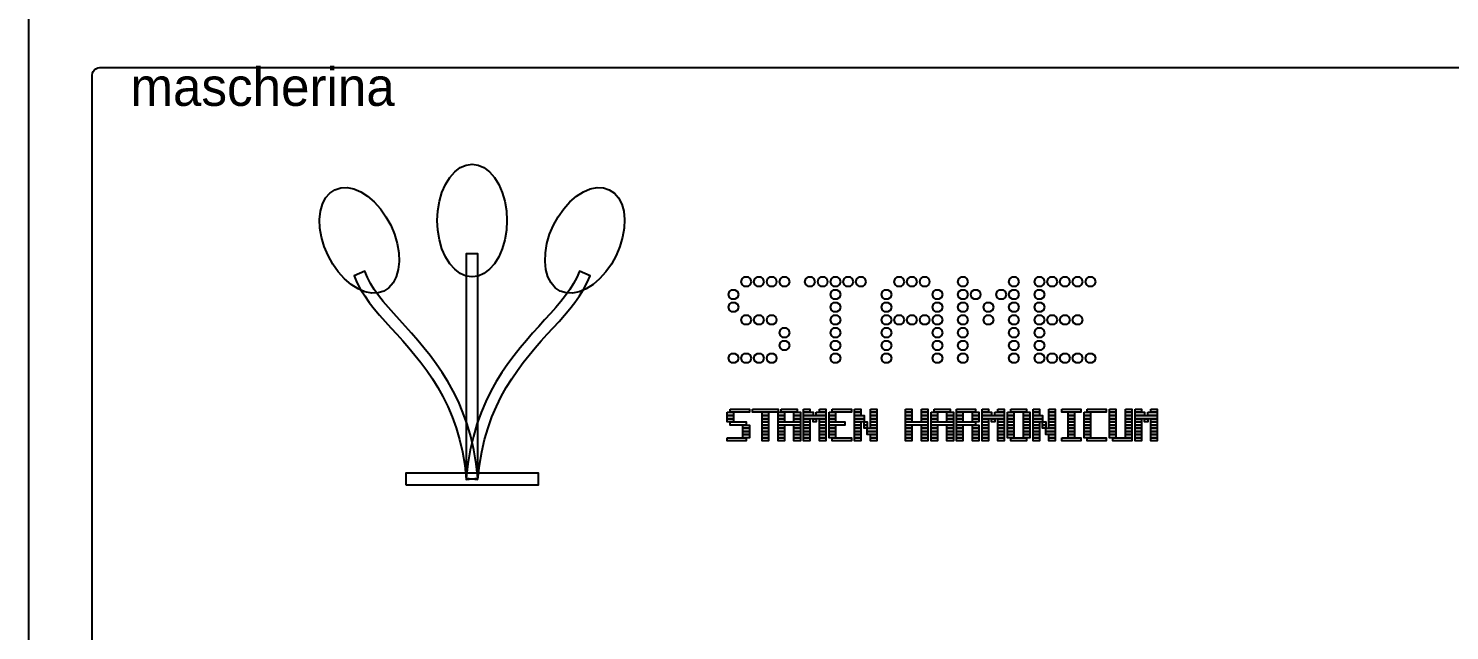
# Model space of a CAD drawing. Header units: millimetres. Extents: x 0 to 390, y 0 to 390.
# Drawn here: x 0 to 111.5, y 183 to 230.3 of the extents above; entities that cross this region are included whole.
import ezdxf

# ---------------------------------------------------------------- set-up
doc = ezdxf.new("R2010")
doc.units = ezdxf.units.MM
for name, color, linetype in [('INCISIONE', 7, 'CONTINUOUS'), ('SEGNO', 5, 'CONTINUOUS'), ('TAGLIO', 1, 'CONTINUOUS')]:
    doc.layers.add(name, color=color, linetype=linetype)

msp = doc.modelspace()

# ---------------------------------------------------------------- linework, layer by layer
at = {"layer": 'INCISIONE'}
for points in [[(37.53, 215.2), (37.489, 214.432), (37.365, 213.688), (37.164, 212.99), (36.891, 212.359), (36.555, 211.814), (36.165, 211.372), (35.734, 211.047), (35.274, 210.847), (34.8, 210.78), (34.326, 210.847), (33.866, 211.047), (33.435, 211.372), (33.045, 211.814), (32.709, 212.359), (32.436, 212.99), (32.235, 213.688), (32.111, 214.432), (32.07, 215.2), (32.111, 215.968), (32.235, 216.712), (32.436, 217.41), (32.709, 218.041), (33.045, 218.586), (33.435, 219.028), (33.866, 219.353), (34.326, 219.553), (34.8, 219.62), (35.274, 219.553), (35.734, 219.353), (36.165, 219.028), (36.555, 218.586), (36.891, 218.041), (37.164, 217.41), (37.365, 216.712), (37.489, 215.968)], [(28.418, 214.827), (28.715, 214.118), (28.928, 213.395), (29.05, 212.678), (29.079, 211.991), (29.013, 211.354), (28.854, 210.787), (28.607, 210.306), (28.28, 209.927), (27.883, 209.66), (27.426, 209.514), (26.926, 209.494), (26.396, 209.6), (25.853, 209.828), (25.313, 210.172), (24.792, 210.622), (24.308, 211.163), (23.873, 211.779), (23.502, 212.453), (23.205, 213.162), (22.992, 213.885), (22.87, 214.602), (22.841, 215.289), (22.907, 215.926), (23.066, 216.493), (23.313, 216.974), (23.64, 217.353), (24.037, 217.62), (24.494, 217.766), (24.994, 217.786), (25.524, 217.68), (26.067, 217.452), (26.607, 217.108), (27.128, 216.658), (27.612, 216.117), (28.047, 215.501)], [(46.098, 212.453), (45.727, 211.779), (45.292, 211.163), (44.808, 210.622), (44.287, 210.172), (43.747, 209.828), (43.204, 209.6), (42.674, 209.494), (42.174, 209.514), (41.717, 209.66), (41.32, 209.927), (40.993, 210.306), (40.746, 210.787), (40.587, 211.354), (40.521, 211.991), (40.55, 212.678), (40.672, 213.395), (40.885, 214.118), (41.182, 214.827), (41.553, 215.501), (41.988, 216.117), (42.472, 216.658), (42.993, 217.108), (43.533, 217.452), (44.076, 217.68), (44.606, 217.786), (45.106, 217.766), (45.563, 217.62), (45.96, 217.353), (46.287, 216.974), (46.534, 216.493), (46.693, 215.926), (46.759, 215.289), (46.73, 214.602), (46.608, 213.885), (46.395, 213.162)], [(35.255, 194.92), (35.255, 195.67), (35.255, 196.425), (35.255, 197.183), (35.255, 197.945), (35.255, 198.709), (35.255, 199.474), (35.255, 200.24), (35.255, 201.006), (35.255, 201.771), (35.255, 202.534), (35.255, 203.295), (35.255, 204.053), (35.255, 204.806), (35.255, 205.555), (35.255, 206.298), (35.255, 207.034), (35.255, 207.763), (35.255, 208.485), (35.255, 209.197), (35.255, 209.9), (35.255, 210.593), (35.255, 211.274), (35.255, 211.943), (35.255, 212.6), (34.345, 212.6), (34.345, 211.943), (34.345, 211.274), (34.345, 210.593), (34.345, 209.9), (34.345, 209.197), (34.345, 208.485), (34.345, 207.763), (34.345, 207.034), (34.345, 206.298), (34.345, 205.555), (34.345, 204.806), (34.345, 204.052), (34.345, 203.295), (34.345, 202.534), (34.345, 201.771), (34.345, 201.006), (34.345, 200.24), (34.345, 199.474), (34.345, 198.709), (34.345, 197.945), (34.345, 197.183), (34.345, 196.425), (34.345, 195.67), (34.345, 194.92)], [(35.252, 194.97), (35.124, 196.118), (34.938, 197.213), (34.7, 198.244), (34.415, 199.216), (34.088, 200.13), (33.723, 200.991), (33.325, 201.802), (32.9, 202.566), (32.453, 203.285), (31.987, 203.965), (31.51, 204.608), (31.025, 205.218), (30.537, 205.798), (30.052, 206.352), (29.575, 206.884), (29.109, 207.397), (28.661, 207.894), (28.235, 208.379), (27.835, 208.855), (27.466, 209.324), (27.133, 209.791), (26.84, 210.256), (26.59, 210.725), (26.378, 211.219), (25.542, 210.861), (25.77, 210.33), (26.053, 209.799), (26.378, 209.283), (26.738, 208.779), (27.129, 208.281), (27.545, 207.786), (27.981, 207.289), (28.434, 206.787), (28.899, 206.274), (29.371, 205.749), (29.846, 205.206), (30.32, 204.642), (30.788, 204.054), (31.246, 203.437), (31.69, 202.788), (32.116, 202.104), (32.519, 201.38), (32.895, 200.614), (33.24, 199.8), (33.55, 198.935), (33.82, 198.014), (34.046, 197.035), (34.223, 195.992), (34.348, 194.87)], [(35.252, 194.87), (35.377, 195.992), (35.554, 197.035), (35.78, 198.014), (36.05, 198.935), (36.36, 199.8), (36.705, 200.614), (37.081, 201.38), (37.484, 202.104), (37.91, 202.788), (38.354, 203.437), (38.812, 204.054), (39.28, 204.642), (39.754, 205.206), (40.229, 205.749), (40.701, 206.274), (41.166, 206.787), (41.619, 207.289), (42.055, 207.786), (42.471, 208.281), (42.862, 208.779), (43.222, 209.283), (43.547, 209.799), (43.83, 210.33), (44.058, 210.861), (43.222, 211.219), (43.01, 210.725), (42.76, 210.256), (42.467, 209.791), (42.134, 209.324), (41.765, 208.855), (41.365, 208.379), (40.939, 207.894), (40.491, 207.397), (40.025, 206.884), (39.548, 206.352), (39.063, 205.798), (38.575, 205.218), (38.09, 204.608), (37.613, 203.965), (37.147, 203.285), (36.7, 202.566), (36.275, 201.802), (35.877, 200.991), (35.512, 200.13), (35.185, 199.216), (34.9, 198.244), (34.662, 197.213), (34.476, 196.118), (34.348, 194.97)], [(56.69, 210.4), (56.616, 210.171), (56.421, 210.029), (56.179, 210.029), (55.984, 210.171), (55.91, 210.4), (55.984, 210.629), (56.179, 210.771), (56.421, 210.771), (56.616, 210.629)], [(57.69, 210.4), (57.616, 210.171), (57.421, 210.029), (57.179, 210.029), (56.984, 210.171), (56.91, 210.4), (56.984, 210.629), (57.179, 210.771), (57.421, 210.771), (57.616, 210.629)], [(58.69, 210.4), (58.616, 210.171), (58.421, 210.029), (58.179, 210.029), (57.984, 210.171), (57.91, 210.4), (57.984, 210.629), (58.179, 210.771), (58.421, 210.771), (58.616, 210.629)], [(59.69, 210.4), (59.616, 210.171), (59.421, 210.029), (59.179, 210.029), (58.984, 210.171), (58.91, 210.4), (58.984, 210.629), (59.179, 210.771), (59.421, 210.771), (59.616, 210.629)], [(61.69, 210.4), (61.616, 210.171), (61.421, 210.029), (61.179, 210.029), (60.984, 210.171), (60.91, 210.4), (60.984, 210.629), (61.179, 210.771), (61.421, 210.771), (61.616, 210.629)], [(62.69, 210.4), (62.616, 210.171), (62.421, 210.029), (62.179, 210.029), (61.984, 210.171), (61.91, 210.4), (61.984, 210.629), (62.179, 210.771), (62.421, 210.771), (62.616, 210.629)], [(63.69, 210.4), (63.616, 210.171), (63.421, 210.029), (63.179, 210.029), (62.984, 210.171), (62.91, 210.4), (62.984, 210.629), (63.179, 210.771), (63.421, 210.771), (63.616, 210.629)], [(64.69, 210.4), (64.616, 210.171), (64.421, 210.029), (64.179, 210.029), (63.984, 210.171), (63.91, 210.4), (63.984, 210.629), (64.179, 210.771), (64.421, 210.771), (64.616, 210.629)], [(65.69, 210.4), (65.616, 210.171), (65.421, 210.029), (65.179, 210.029), (64.984, 210.171), (64.91, 210.4), (64.984, 210.629), (65.179, 210.771), (65.421, 210.771), (65.616, 210.629)], [(68.69, 210.4), (68.616, 210.171), (68.421, 210.029), (68.179, 210.029), (67.984, 210.171), (67.91, 210.4), (67.984, 210.629), (68.179, 210.771), (68.421, 210.771), (68.616, 210.629)], [(69.69, 210.4), (69.616, 210.171), (69.421, 210.029), (69.179, 210.029), (68.984, 210.171), (68.91, 210.4), (68.984, 210.629), (69.179, 210.771), (69.421, 210.771), (69.616, 210.629)], [(70.69, 210.4), (70.616, 210.171), (70.421, 210.029), (70.179, 210.029), (69.984, 210.171), (69.91, 210.4), (69.984, 210.629), (70.179, 210.771), (70.421, 210.771), (70.616, 210.629)], [(73.69, 210.4), (73.616, 210.171), (73.421, 210.029), (73.179, 210.029), (72.984, 210.171), (72.91, 210.4), (72.984, 210.629), (73.179, 210.771), (73.421, 210.771), (73.616, 210.629)], [(77.69, 210.4), (77.616, 210.171), (77.421, 210.029), (77.179, 210.029), (76.984, 210.171), (76.91, 210.4), (76.984, 210.629), (77.179, 210.771), (77.421, 210.771), (77.616, 210.629)], [(79.69, 210.4), (79.616, 210.171), (79.421, 210.029), (79.179, 210.029), (78.984, 210.171), (78.91, 210.4), (78.984, 210.629), (79.179, 210.771), (79.421, 210.771), (79.616, 210.629)], [(80.69, 210.4), (80.616, 210.171), (80.421, 210.029), (80.179, 210.029), (79.984, 210.171), (79.91, 210.4), (79.984, 210.629), (80.179, 210.771), (80.421, 210.771), (80.616, 210.629)], [(81.69, 210.4), (81.616, 210.171), (81.421, 210.029), (81.179, 210.029), (80.984, 210.171), (80.91, 210.4), (80.984, 210.629), (81.179, 210.771), (81.421, 210.771), (81.616, 210.629)], [(82.69, 210.4), (82.616, 210.171), (82.421, 210.029), (82.179, 210.029), (81.984, 210.171), (81.91, 210.4), (81.984, 210.629), (82.179, 210.771), (82.421, 210.771), (82.616, 210.629)], [(83.69, 210.4), (83.616, 210.171), (83.421, 210.029), (83.179, 210.029), (82.984, 210.171), (82.91, 210.4), (82.984, 210.629), (83.179, 210.771), (83.421, 210.771), (83.616, 210.629)], [(55.69, 209.4), (55.616, 209.171), (55.421, 209.029), (55.179, 209.029), (54.984, 209.171), (54.91, 209.4), (54.984, 209.629), (55.179, 209.771), (55.421, 209.771), (55.616, 209.629)], [(63.69, 209.4), (63.616, 209.171), (63.421, 209.029), (63.179, 209.029), (62.984, 209.171), (62.91, 209.4), (62.984, 209.629), (63.179, 209.771), (63.421, 209.771), (63.616, 209.629)], [(67.69, 209.4), (67.616, 209.171), (67.421, 209.029), (67.179, 209.029), (66.984, 209.171), (66.91, 209.4), (66.984, 209.629), (67.179, 209.771), (67.421, 209.771), (67.616, 209.629)], [(71.69, 209.4), (71.616, 209.171), (71.421, 209.029), (71.179, 209.029), (70.984, 209.171), (70.91, 209.4), (70.984, 209.629), (71.179, 209.771), (71.421, 209.771), (71.616, 209.629)], [(73.69, 209.4), (73.616, 209.171), (73.421, 209.029), (73.179, 209.029), (72.984, 209.171), (72.91, 209.4), (72.984, 209.629), (73.179, 209.771), (73.421, 209.771), (73.616, 209.629)], [(74.69, 209.4), (74.616, 209.171), (74.421, 209.029), (74.179, 209.029), (73.984, 209.171), (73.91, 209.4), (73.984, 209.629), (74.179, 209.771), (74.421, 209.771), (74.616, 209.629)], [(76.69, 209.4), (76.616, 209.171), (76.421, 209.029), (76.179, 209.029), (75.984, 209.171), (75.91, 209.4), (75.984, 209.629), (76.179, 209.771), (76.421, 209.771), (76.616, 209.629)], [(77.69, 209.4), (77.616, 209.171), (77.421, 209.029), (77.179, 209.029), (76.984, 209.171), (76.91, 209.4), (76.984, 209.629), (77.179, 209.771), (77.421, 209.771), (77.616, 209.629)], [(79.69, 209.4), (79.616, 209.171), (79.421, 209.029), (79.179, 209.029), (78.984, 209.171), (78.91, 209.4), (78.984, 209.629), (79.179, 209.771), (79.421, 209.771), (79.616, 209.629)], [(55.69, 208.4), (55.616, 208.171), (55.421, 208.029), (55.179, 208.029), (54.984, 208.171), (54.91, 208.4), (54.984, 208.629), (55.179, 208.771), (55.421, 208.771), (55.616, 208.629)], [(63.69, 208.4), (63.616, 208.171), (63.421, 208.029), (63.179, 208.029), (62.984, 208.171), (62.91, 208.4), (62.984, 208.629), (63.179, 208.771), (63.421, 208.771), (63.616, 208.629)], [(67.69, 208.4), (67.616, 208.171), (67.421, 208.029), (67.179, 208.029), (66.984, 208.171), (66.91, 208.4), (66.984, 208.629), (67.179, 208.771), (67.421, 208.771), (67.616, 208.629)], [(71.69, 208.4), (71.616, 208.171), (71.421, 208.029), (71.179, 208.029), (70.984, 208.171), (70.91, 208.4), (70.984, 208.629), (71.179, 208.771), (71.421, 208.771), (71.616, 208.629)], [(73.69, 208.4), (73.616, 208.171), (73.421, 208.029), (73.179, 208.029), (72.984, 208.171), (72.91, 208.4), (72.984, 208.629), (73.179, 208.771), (73.421, 208.771), (73.616, 208.629)], [(75.69, 208.4), (75.616, 208.171), (75.421, 208.029), (75.179, 208.029), (74.984, 208.171), (74.91, 208.4), (74.984, 208.629), (75.179, 208.771), (75.421, 208.771), (75.616, 208.629)], [(77.69, 208.4), (77.616, 208.171), (77.421, 208.029), (77.179, 208.029), (76.984, 208.171), (76.91, 208.4), (76.984, 208.629), (77.179, 208.771), (77.421, 208.771), (77.616, 208.629)], [(79.69, 208.4), (79.616, 208.171), (79.421, 208.029), (79.179, 208.029), (78.984, 208.171), (78.91, 208.4), (78.984, 208.629), (79.179, 208.771), (79.421, 208.771), (79.616, 208.629)], [(56.69, 207.4), (56.616, 207.171), (56.421, 207.029), (56.179, 207.029), (55.984, 207.171), (55.91, 207.4), (55.984, 207.629), (56.179, 207.771), (56.421, 207.771), (56.616, 207.629)], [(57.69, 207.4), (57.616, 207.171), (57.421, 207.029), (57.179, 207.029), (56.984, 207.171), (56.91, 207.4), (56.984, 207.629), (57.179, 207.771), (57.421, 207.771), (57.616, 207.629)], [(58.69, 207.4), (58.616, 207.171), (58.421, 207.029), (58.179, 207.029), (57.984, 207.171), (57.91, 207.4), (57.984, 207.629), (58.179, 207.771), (58.421, 207.771), (58.616, 207.629)], [(63.69, 207.4), (63.616, 207.171), (63.421, 207.029), (63.179, 207.029), (62.984, 207.171), (62.91, 207.4), (62.984, 207.629), (63.179, 207.771), (63.421, 207.771), (63.616, 207.629)], [(67.69, 207.4), (67.616, 207.171), (67.421, 207.029), (67.179, 207.029), (66.984, 207.171), (66.91, 207.4), (66.984, 207.629), (67.179, 207.771), (67.421, 207.771), (67.616, 207.629)], [(68.69, 207.4), (68.616, 207.171), (68.421, 207.029), (68.179, 207.029), (67.984, 207.171), (67.91, 207.4), (67.984, 207.629), (68.179, 207.771), (68.421, 207.771), (68.616, 207.629)], [(69.69, 207.4), (69.616, 207.171), (69.421, 207.029), (69.179, 207.029), (68.984, 207.171), (68.91, 207.4), (68.984, 207.629), (69.179, 207.771), (69.421, 207.771), (69.616, 207.629)], [(70.69, 207.4), (70.616, 207.171), (70.421, 207.029), (70.179, 207.029), (69.984, 207.171), (69.91, 207.4), (69.984, 207.629), (70.179, 207.771), (70.421, 207.771), (70.616, 207.629)], [(71.69, 207.4), (71.616, 207.171), (71.421, 207.029), (71.179, 207.029), (70.984, 207.171), (70.91, 207.4), (70.984, 207.629), (71.179, 207.771), (71.421, 207.771), (71.616, 207.629)], [(73.69, 207.4), (73.616, 207.171), (73.421, 207.029), (73.179, 207.029), (72.984, 207.171), (72.91, 207.4), (72.984, 207.629), (73.179, 207.771), (73.421, 207.771), (73.616, 207.629)], [(75.69, 207.4), (75.616, 207.171), (75.421, 207.029), (75.179, 207.029), (74.984, 207.171), (74.91, 207.4), (74.984, 207.629), (75.179, 207.771), (75.421, 207.771), (75.616, 207.629)], [(77.69, 207.4), (77.616, 207.171), (77.421, 207.029), (77.179, 207.029), (76.984, 207.171), (76.91, 207.4), (76.984, 207.629), (77.179, 207.771), (77.421, 207.771), (77.616, 207.629)], [(79.69, 207.4), (79.616, 207.171), (79.421, 207.029), (79.179, 207.029), (78.984, 207.171), (78.91, 207.4), (78.984, 207.629), (79.179, 207.771), (79.421, 207.771), (79.616, 207.629)], [(80.69, 207.4), (80.616, 207.171), (80.421, 207.029), (80.179, 207.029), (79.984, 207.171), (79.91, 207.4), (79.984, 207.629), (80.179, 207.771), (80.421, 207.771), (80.616, 207.629)], [(81.69, 207.4), (81.616, 207.171), (81.421, 207.029), (81.179, 207.029), (80.984, 207.171), (80.91, 207.4), (80.984, 207.629), (81.179, 207.771), (81.421, 207.771), (81.616, 207.629)], [(82.69, 207.4), (82.616, 207.171), (82.421, 207.029), (82.179, 207.029), (81.984, 207.171), (81.91, 207.4), (81.984, 207.629), (82.179, 207.771), (82.421, 207.771), (82.616, 207.629)], [(59.69, 206.4), (59.616, 206.171), (59.421, 206.029), (59.179, 206.029), (58.984, 206.171), (58.91, 206.4), (58.984, 206.629), (59.179, 206.771), (59.421, 206.771), (59.616, 206.629)], [(63.69, 206.4), (63.616, 206.171), (63.421, 206.029), (63.179, 206.029), (62.984, 206.171), (62.91, 206.4), (62.984, 206.629), (63.179, 206.771), (63.421, 206.771), (63.616, 206.629)], [(67.69, 206.4), (67.616, 206.171), (67.421, 206.029), (67.179, 206.029), (66.984, 206.171), (66.91, 206.4), (66.984, 206.629), (67.179, 206.771), (67.421, 206.771), (67.616, 206.629)], [(71.69, 206.4), (71.616, 206.171), (71.421, 206.029), (71.179, 206.029), (70.984, 206.171), (70.91, 206.4), (70.984, 206.629), (71.179, 206.771), (71.421, 206.771), (71.616, 206.629)], [(73.69, 206.4), (73.616, 206.171), (73.421, 206.029), (73.179, 206.029), (72.984, 206.171), (72.91, 206.4), (72.984, 206.629), (73.179, 206.771), (73.421, 206.771), (73.616, 206.629)], [(77.69, 206.4), (77.616, 206.171), (77.421, 206.029), (77.179, 206.029), (76.984, 206.171), (76.91, 206.4), (76.984, 206.629), (77.179, 206.771), (77.421, 206.771), (77.616, 206.629)], [(79.69, 206.4), (79.616, 206.171), (79.421, 206.029), (79.179, 206.029), (78.984, 206.171), (78.91, 206.4), (78.984, 206.629), (79.179, 206.771), (79.421, 206.771), (79.616, 206.629)], [(59.69, 205.4), (59.616, 205.171), (59.421, 205.029), (59.179, 205.029), (58.984, 205.171), (58.91, 205.4), (58.984, 205.629), (59.179, 205.771), (59.421, 205.771), (59.616, 205.629)], [(63.69, 205.4), (63.616, 205.171), (63.421, 205.029), (63.179, 205.029), (62.984, 205.171), (62.91, 205.4), (62.984, 205.629), (63.179, 205.771), (63.421, 205.771), (63.616, 205.629)], [(67.69, 205.4), (67.616, 205.171), (67.421, 205.029), (67.179, 205.029), (66.984, 205.171), (66.91, 205.4), (66.984, 205.629), (67.179, 205.771), (67.421, 205.771), (67.616, 205.629)], [(71.69, 205.4), (71.616, 205.171), (71.421, 205.029), (71.179, 205.029), (70.984, 205.171), (70.91, 205.4), (70.984, 205.629), (71.179, 205.771), (71.421, 205.771), (71.616, 205.629)], [(73.69, 205.4), (73.616, 205.171), (73.421, 205.029), (73.179, 205.029), (72.984, 205.171), (72.91, 205.4), (72.984, 205.629), (73.179, 205.771), (73.421, 205.771), (73.616, 205.629)], [(77.69, 205.4), (77.616, 205.171), (77.421, 205.029), (77.179, 205.029), (76.984, 205.171), (76.91, 205.4), (76.984, 205.629), (77.179, 205.771), (77.421, 205.771), (77.616, 205.629)], [(79.69, 205.4), (79.616, 205.171), (79.421, 205.029), (79.179, 205.029), (78.984, 205.171), (78.91, 205.4), (78.984, 205.629), (79.179, 205.771), (79.421, 205.771), (79.616, 205.629)], [(55.69, 204.4), (55.616, 204.171), (55.421, 204.029), (55.179, 204.029), (54.984, 204.171), (54.91, 204.4), (54.984, 204.629), (55.179, 204.771), (55.421, 204.771), (55.616, 204.629)], [(56.69, 204.4), (56.616, 204.171), (56.421, 204.029), (56.179, 204.029), (55.984, 204.171), (55.91, 204.4), (55.984, 204.629), (56.179, 204.771), (56.421, 204.771), (56.616, 204.629)], [(57.69, 204.4), (57.616, 204.171), (57.421, 204.029), (57.179, 204.029), (56.984, 204.171), (56.91, 204.4), (56.984, 204.629), (57.179, 204.771), (57.421, 204.771), (57.616, 204.629)], [(58.69, 204.4), (58.616, 204.171), (58.421, 204.029), (58.179, 204.029), (57.984, 204.171), (57.91, 204.4), (57.984, 204.629), (58.179, 204.771), (58.421, 204.771), (58.616, 204.629)], [(63.69, 204.4), (63.616, 204.171), (63.421, 204.029), (63.179, 204.029), (62.984, 204.171), (62.91, 204.4), (62.984, 204.629), (63.179, 204.771), (63.421, 204.771), (63.616, 204.629)], [(67.69, 204.4), (67.616, 204.171), (67.421, 204.029), (67.179, 204.029), (66.984, 204.171), (66.91, 204.4), (66.984, 204.629), (67.179, 204.771), (67.421, 204.771), (67.616, 204.629)], [(71.69, 204.4), (71.616, 204.171), (71.421, 204.029), (71.179, 204.029), (70.984, 204.171), (70.91, 204.4), (70.984, 204.629), (71.179, 204.771), (71.421, 204.771), (71.616, 204.629)], [(73.69, 204.4), (73.616, 204.171), (73.421, 204.029), (73.179, 204.029), (72.984, 204.171), (72.91, 204.4), (72.984, 204.629), (73.179, 204.771), (73.421, 204.771), (73.616, 204.629)], [(77.69, 204.4), (77.616, 204.171), (77.421, 204.029), (77.179, 204.029), (76.984, 204.171), (76.91, 204.4), (76.984, 204.629), (77.179, 204.771), (77.421, 204.771), (77.616, 204.629)], [(79.69, 204.4), (79.616, 204.171), (79.421, 204.029), (79.179, 204.029), (78.984, 204.171), (78.91, 204.4), (78.984, 204.629), (79.179, 204.771), (79.421, 204.771), (79.616, 204.629)], [(80.69, 204.4), (80.616, 204.171), (80.421, 204.029), (80.179, 204.029), (79.984, 204.171), (79.91, 204.4), (79.984, 204.629), (80.179, 204.771), (80.421, 204.771), (80.616, 204.629)], [(81.69, 204.4), (81.616, 204.171), (81.421, 204.029), (81.179, 204.029), (80.984, 204.171), (80.91, 204.4), (80.984, 204.629), (81.179, 204.771), (81.421, 204.771), (81.616, 204.629)], [(82.69, 204.4), (82.616, 204.171), (82.421, 204.029), (82.179, 204.029), (81.984, 204.171), (81.91, 204.4), (81.984, 204.629), (82.179, 204.771), (82.421, 204.771), (82.616, 204.629)], [(83.69, 204.4), (83.616, 204.171), (83.421, 204.029), (83.179, 204.029), (82.984, 204.171), (82.91, 204.4), (82.984, 204.629), (83.179, 204.771), (83.421, 204.771), (83.616, 204.629)], [(54.8, 200.15), (55.3, 200.15), (55.3, 199.9), (54.8, 199.9)], [(54.8, 199.9), (55.3, 199.9), (55.3, 199.65), (54.8, 199.65)], [(54.8, 199.65), (55.3, 199.65), (55.3, 199.4), (54.8, 199.4)], [(55.05, 200.4), (56.55, 200.4), (56.55, 200.15), (55.05, 200.15)], [(56.8, 200.4), (58.8, 200.4), (58.8, 200.15), (56.8, 200.15)], [(57.55, 200.15), (58.05, 200.15), (58.05, 199.9), (57.55, 199.9)], [(57.55, 199.9), (58.05, 199.9), (58.05, 199.65), (57.55, 199.65)], [(57.55, 199.65), (58.05, 199.65), (58.05, 199.4), (57.55, 199.4)], [(58.8, 200.15), (59.3, 200.15), (59.3, 199.9), (58.8, 199.9)], [(58.8, 199.9), (59.3, 199.9), (59.3, 199.65), (58.8, 199.65)], [(58.8, 199.65), (59.3, 199.65), (59.3, 199.4), (58.8, 199.4)], [(59.05, 200.4), (60.3, 200.4), (60.3, 200.15), (59.05, 200.15)], [(60.05, 200.15), (60.55, 200.15), (60.55, 199.9), (60.05, 199.9)], [(60.05, 199.9), (60.55, 199.9), (60.55, 199.65), (60.05, 199.65)], [(60.05, 199.65), (60.55, 199.65), (60.55, 199.4), (60.05, 199.4)], [(60.8, 200.4), (61.3, 200.4), (61.3, 200.15), (60.8, 200.15)], [(60.8, 200.15), (61.55, 200.15), (61.55, 199.9), (60.8, 199.9)], [(60.8, 199.9), (62.55, 199.9), (62.55, 199.65), (60.8, 199.65)], [(60.8, 199.65), (61.3, 199.65), (61.3, 199.4), (60.8, 199.4)], [(61.55, 199.65), (61.8, 199.65), (61.8, 199.4), (61.55, 199.4)], [(61.8, 200.15), (62.55, 200.15), (62.55, 199.9), (61.8, 199.9)], [(62.05, 200.4), (62.55, 200.4), (62.55, 200.15), (62.05, 200.15)], [(62.05, 199.65), (62.55, 199.65), (62.55, 199.4), (62.05, 199.4)], [(62.8, 200.15), (63.3, 200.15), (63.3, 199.9), (62.8, 199.9)], [(62.8, 199.9), (63.3, 199.9), (63.3, 199.65), (62.8, 199.65)], [(62.8, 199.65), (63.3, 199.65), (63.3, 199.4), (62.8, 199.4)], [(63.05, 200.4), (64.55, 200.4), (64.55, 200.15), (63.05, 200.15)], [(64.8, 200.4), (65.3, 200.4), (65.3, 200.15), (64.8, 200.15)], [(64.8, 200.15), (65.3, 200.15), (65.3, 199.9), (64.8, 199.9)], [(64.8, 199.9), (65.55, 199.9), (65.55, 199.65), (64.8, 199.65)], [(64.8, 199.65), (65.55, 199.65), (65.55, 199.4), (64.8, 199.4)], [(66.05, 200.4), (66.55, 200.4), (66.55, 200.15), (66.05, 200.15)], [(66.05, 200.15), (66.55, 200.15), (66.55, 199.9), (66.05, 199.9)], [(66.05, 199.9), (66.55, 199.9), (66.55, 199.65), (66.05, 199.65)], [(66.05, 199.65), (66.55, 199.65), (66.55, 199.4), (66.05, 199.4)], [(68.8, 200.4), (69.3, 200.4), (69.3, 200.15), (68.8, 200.15)], [(68.8, 200.15), (69.3, 200.15), (69.3, 199.9), (68.8, 199.9)], [(68.8, 199.9), (69.3, 199.9), (69.3, 199.65), (68.8, 199.65)], [(68.8, 199.65), (69.3, 199.65), (69.3, 199.4), (68.8, 199.4)], [(70.05, 200.4), (70.55, 200.4), (70.55, 200.15), (70.05, 200.15)], [(70.05, 200.15), (70.55, 200.15), (70.55, 199.9), (70.05, 199.9)], [(70.05, 199.9), (70.55, 199.9), (70.55, 199.65), (70.05, 199.65)], [(70.05, 199.65), (70.55, 199.65), (70.55, 199.4), (70.05, 199.4)], [(70.8, 200.15), (71.3, 200.15), (71.3, 199.9), (70.8, 199.9)], [(70.8, 199.9), (71.3, 199.9), (71.3, 199.65), (70.8, 199.65)], [(70.8, 199.65), (71.3, 199.65), (71.3, 199.4), (70.8, 199.4)], [(71.05, 200.4), (72.3, 200.4), (72.3, 200.15), (71.05, 200.15)], [(72.05, 200.15), (72.55, 200.15), (72.55, 199.9), (72.05, 199.9)], [(72.05, 199.9), (72.55, 199.9), (72.55, 199.65), (72.05, 199.65)], [(72.05, 199.65), (72.55, 199.65), (72.55, 199.4), (72.05, 199.4)], [(72.8, 200.4), (74.3, 200.4), (74.3, 200.15), (72.8, 200.15)], [(72.8, 200.15), (73.3, 200.15), (73.3, 199.9), (72.8, 199.9)], [(72.8, 199.9), (73.3, 199.9), (73.3, 199.65), (72.8, 199.65)], [(72.8, 199.65), (73.3, 199.65), (73.3, 199.4), (72.8, 199.4)], [(74.05, 200.15), (74.55, 200.15), (74.55, 199.9), (74.05, 199.9)], [(74.05, 199.9), (74.55, 199.9), (74.55, 199.65), (74.05, 199.65)], [(74.05, 199.65), (74.55, 199.65), (74.55, 199.4), (74.05, 199.4)], [(74.8, 200.4), (75.3, 200.4), (75.3, 200.15), (74.8, 200.15)], [(74.8, 200.15), (75.55, 200.15), (75.55, 199.9), (74.8, 199.9)], [(74.8, 199.9), (76.55, 199.9), (76.55, 199.65), (74.8, 199.65)], [(74.8, 199.65), (75.3, 199.65), (75.3, 199.4), (74.8, 199.4)], [(75.55, 199.65), (75.8, 199.65), (75.8, 199.4), (75.55, 199.4)], [(75.8, 200.15), (76.55, 200.15), (76.55, 199.9), (75.8, 199.9)], [(76.05, 200.4), (76.55, 200.4), (76.55, 200.15), (76.05, 200.15)], [(76.05, 199.65), (76.55, 199.65), (76.55, 199.4), (76.05, 199.4)], [(76.8, 200.15), (77.3, 200.15), (77.3, 199.9), (76.8, 199.9)], [(76.8, 199.9), (77.3, 199.9), (77.3, 199.65), (76.8, 199.65)], [(76.8, 199.65), (77.3, 199.65), (77.3, 199.4), (76.8, 199.4)], [(77.05, 200.4), (78.3, 200.4), (78.3, 200.15), (77.05, 200.15)], [(78.05, 200.15), (78.55, 200.15), (78.55, 199.9), (78.05, 199.9)], [(78.05, 199.9), (78.55, 199.9), (78.55, 199.65), (78.05, 199.65)], [(78.05, 199.65), (78.55, 199.65), (78.55, 199.4), (78.05, 199.4)], [(78.8, 200.4), (79.3, 200.4), (79.3, 200.15), (78.8, 200.15)], [(78.8, 200.15), (79.3, 200.15), (79.3, 199.9), (78.8, 199.9)], [(78.8, 199.9), (79.55, 199.9), (79.55, 199.65), (78.8, 199.65)], [(78.8, 199.65), (79.55, 199.65), (79.55, 199.4), (78.8, 199.4)], [(80.05, 200.4), (80.55, 200.4), (80.55, 200.15), (80.05, 200.15)], [(80.05, 200.15), (80.55, 200.15), (80.55, 199.9), (80.05, 199.9)], [(80.05, 199.9), (80.55, 199.9), (80.55, 199.65), (80.05, 199.65)], [(80.05, 199.65), (80.55, 199.65), (80.55, 199.4), (80.05, 199.4)], [(81.05, 200.4), (82.55, 200.4), (82.55, 200.15), (81.05, 200.15)], [(81.55, 200.15), (82.05, 200.15), (82.05, 199.9), (81.55, 199.9)], [(81.55, 199.9), (82.05, 199.9), (82.05, 199.65), (81.55, 199.65)], [(81.55, 199.65), (82.05, 199.65), (82.05, 199.4), (81.55, 199.4)], [(82.8, 200.15), (83.3, 200.15), (83.3, 199.9), (82.8, 199.9)], [(82.8, 199.9), (83.3, 199.9), (83.3, 199.65), (82.8, 199.65)], [(82.8, 199.65), (83.3, 199.65), (83.3, 199.4), (82.8, 199.4)], [(83.05, 200.4), (84.55, 200.4), (84.55, 200.15), (83.05, 200.15)], [(84.8, 200.4), (85.3, 200.4), (85.3, 200.15), (84.8, 200.15)], [(84.8, 200.15), (85.3, 200.15), (85.3, 199.9), (84.8, 199.9)], [(84.8, 199.9), (85.3, 199.9), (85.3, 199.65), (84.8, 199.65)], [(84.8, 199.65), (85.3, 199.65), (85.3, 199.4), (84.8, 199.4)], [(86.05, 200.4), (86.55, 200.4), (86.55, 200.15), (86.05, 200.15)], [(86.05, 200.15), (86.55, 200.15), (86.55, 199.9), (86.05, 199.9)], [(86.05, 199.9), (86.55, 199.9), (86.55, 199.65), (86.05, 199.65)], [(86.05, 199.65), (86.55, 199.65), (86.55, 199.4), (86.05, 199.4)], [(86.8, 200.4), (87.3, 200.4), (87.3, 200.15), (86.8, 200.15)], [(86.8, 200.15), (87.55, 200.15), (87.55, 199.9), (86.8, 199.9)], [(86.8, 199.9), (88.55, 199.9), (88.55, 199.65), (86.8, 199.65)], [(86.8, 199.65), (87.3, 199.65), (87.3, 199.4), (86.8, 199.4)], [(87.55, 199.65), (87.8, 199.65), (87.8, 199.4), (87.55, 199.4)], [(87.8, 200.15), (88.55, 200.15), (88.55, 199.9), (87.8, 199.9)], [(88.05, 200.4), (88.55, 200.4), (88.55, 200.15), (88.05, 200.15)], [(88.05, 199.65), (88.55, 199.65), (88.55, 199.4), (88.05, 199.4)], [(55.05, 199.4), (56.3, 199.4), (56.3, 199.15), (55.05, 199.15)], [(56.05, 199.15), (56.55, 199.15), (56.55, 198.9), (56.05, 198.9)], [(56.05, 198.9), (56.55, 198.9), (56.55, 198.65), (56.05, 198.65)], [(56.05, 198.65), (56.55, 198.65), (56.55, 198.4), (56.05, 198.4)], [(57.55, 199.4), (58.05, 199.4), (58.05, 199.15), (57.55, 199.15)], [(57.55, 199.15), (58.05, 199.15), (58.05, 198.9), (57.55, 198.9)], [(57.55, 198.9), (58.05, 198.9), (58.05, 198.65), (57.55, 198.65)], [(57.55, 198.65), (58.05, 198.65), (58.05, 198.4), (57.55, 198.4)], [(58.8, 199.4), (60.55, 199.4), (60.55, 199.15), (58.8, 199.15)], [(58.8, 199.15), (59.3, 199.15), (59.3, 198.9), (58.8, 198.9)], [(58.8, 198.9), (59.3, 198.9), (59.3, 198.65), (58.8, 198.65)], [(58.8, 198.65), (59.3, 198.65), (59.3, 198.4), (58.8, 198.4)], [(60.05, 199.15), (60.55, 199.15), (60.55, 198.9), (60.05, 198.9)], [(60.05, 198.9), (60.55, 198.9), (60.55, 198.65), (60.05, 198.65)], [(60.05, 198.65), (60.55, 198.65), (60.55, 198.4), (60.05, 198.4)], [(60.8, 199.4), (61.3, 199.4), (61.3, 199.15), (60.8, 199.15)], [(60.8, 199.15), (61.3, 199.15), (61.3, 198.9), (60.8, 198.9)], [(60.8, 198.9), (61.3, 198.9), (61.3, 198.65), (60.8, 198.65)], [(60.8, 198.65), (61.3, 198.65), (61.3, 198.4), (60.8, 198.4)], [(62.05, 199.4), (62.55, 199.4), (62.55, 199.15), (62.05, 199.15)], [(62.05, 199.15), (62.55, 199.15), (62.55, 198.9), (62.05, 198.9)], [(62.05, 198.9), (62.55, 198.9), (62.55, 198.65), (62.05, 198.65)], [(62.05, 198.65), (62.55, 198.65), (62.55, 198.4), (62.05, 198.4)], [(62.8, 199.4), (64.05, 199.4), (64.05, 199.15), (62.8, 199.15)], [(62.8, 199.15), (63.3, 199.15), (63.3, 198.9), (62.8, 198.9)], [(62.8, 198.9), (63.3, 198.9), (63.3, 198.65), (62.8, 198.65)], [(62.8, 198.65), (63.3, 198.65), (63.3, 198.4), (62.8, 198.4)], [(64.8, 199.4), (65.3, 199.4), (65.3, 199.15), (64.8, 199.15)], [(64.8, 199.15), (65.3, 199.15), (65.3, 198.9), (64.8, 198.9)], [(64.8, 198.9), (65.3, 198.9), (65.3, 198.65), (64.8, 198.65)], [(64.8, 198.65), (65.3, 198.65), (65.3, 198.4), (64.8, 198.4)], [(65.55, 199.4), (65.8, 199.4), (65.8, 199.15), (65.55, 199.15)], [(65.55, 199.15), (65.8, 199.15), (65.8, 198.9), (65.55, 198.9)], [(65.8, 198.9), (66.55, 198.9), (66.55, 198.65), (65.8, 198.65)], [(65.8, 198.65), (66.55, 198.65), (66.55, 198.4), (65.8, 198.4)], [(66.05, 199.4), (66.55, 199.4), (66.55, 199.15), (66.05, 199.15)], [(66.05, 199.15), (66.55, 199.15), (66.55, 198.9), (66.05, 198.9)], [(68.8, 199.4), (70.55, 199.4), (70.55, 199.15), (68.8, 199.15)], [(68.8, 199.15), (69.3, 199.15), (69.3, 198.9), (68.8, 198.9)], [(68.8, 198.9), (69.3, 198.9), (69.3, 198.65), (68.8, 198.65)], [(68.8, 198.65), (69.3, 198.65), (69.3, 198.4), (68.8, 198.4)], [(70.05, 199.15), (70.55, 199.15), (70.55, 198.9), (70.05, 198.9)], [(70.05, 198.9), (70.55, 198.9), (70.55, 198.65), (70.05, 198.65)], [(70.05, 198.65), (70.55, 198.65), (70.55, 198.4), (70.05, 198.4)], [(70.8, 199.4), (72.55, 199.4), (72.55, 199.15), (70.8, 199.15)], [(70.8, 199.15), (71.3, 199.15), (71.3, 198.9), (70.8, 198.9)], [(70.8, 198.9), (71.3, 198.9), (71.3, 198.65), (70.8, 198.65)], [(70.8, 198.65), (71.3, 198.65), (71.3, 198.4), (70.8, 198.4)], [(72.05, 199.15), (72.55, 199.15), (72.55, 198.9), (72.05, 198.9)], [(72.05, 198.9), (72.55, 198.9), (72.55, 198.65), (72.05, 198.65)], [(72.05, 198.65), (72.55, 198.65), (72.55, 198.4), (72.05, 198.4)], [(72.8, 199.4), (74.3, 199.4), (74.3, 199.15), (72.8, 199.15)], [(72.8, 199.15), (73.3, 199.15), (73.3, 198.9), (72.8, 198.9)], [(72.8, 198.9), (73.3, 198.9), (73.3, 198.65), (72.8, 198.65)], [(72.8, 198.65), (73.3, 198.65), (73.3, 198.4), (72.8, 198.4)], [(74.05, 199.15), (74.55, 199.15), (74.55, 198.9), (74.05, 198.9)], [(74.05, 198.9), (74.55, 198.9), (74.55, 198.65), (74.05, 198.65)], [(74.05, 198.65), (74.55, 198.65), (74.55, 198.4), (74.05, 198.4)], [(74.8, 199.4), (75.3, 199.4), (75.3, 199.15), (74.8, 199.15)], [(74.8, 199.15), (75.3, 199.15), (75.3, 198.9), (74.8, 198.9)], [(74.8, 198.9), (75.3, 198.9), (75.3, 198.65), (74.8, 198.65)], [(74.8, 198.65), (75.3, 198.65), (75.3, 198.4), (74.8, 198.4)], [(76.05, 199.4), (76.55, 199.4), (76.55, 199.15), (76.05, 199.15)], [(76.05, 199.15), (76.55, 199.15), (76.55, 198.9), (76.05, 198.9)], [(76.05, 198.9), (76.55, 198.9), (76.55, 198.65), (76.05, 198.65)], [(76.05, 198.65), (76.55, 198.65), (76.55, 198.4), (76.05, 198.4)], [(76.8, 199.4), (77.3, 199.4), (77.3, 199.15), (76.8, 199.15)], [(76.8, 199.15), (77.3, 199.15), (77.3, 198.9), (76.8, 198.9)], [(76.8, 198.9), (77.3, 198.9), (77.3, 198.65), (76.8, 198.65)], [(76.8, 198.65), (77.3, 198.65), (77.3, 198.4), (76.8, 198.4)], [(78.05, 199.4), (78.55, 199.4), (78.55, 199.15), (78.05, 199.15)], [(78.05, 199.15), (78.55, 199.15), (78.55, 198.9), (78.05, 198.9)], [(78.05, 198.9), (78.55, 198.9), (78.55, 198.65), (78.05, 198.65)], [(78.05, 198.65), (78.55, 198.65), (78.55, 198.4), (78.05, 198.4)], [(78.8, 199.4), (79.3, 199.4), (79.3, 199.15), (78.8, 199.15)], [(78.8, 199.15), (79.3, 199.15), (79.3, 198.9), (78.8, 198.9)], [(78.8, 198.9), (79.3, 198.9), (79.3, 198.65), (78.8, 198.65)], [(78.8, 198.65), (79.3, 198.65), (79.3, 198.4), (78.8, 198.4)], [(79.55, 199.4), (79.8, 199.4), (79.8, 199.15), (79.55, 199.15)], [(79.55, 199.15), (79.8, 199.15), (79.8, 198.9), (79.55, 198.9)], [(79.8, 198.9), (80.55, 198.9), (80.55, 198.65), (79.8, 198.65)], [(79.8, 198.65), (80.55, 198.65), (80.55, 198.4), (79.8, 198.4)], [(80.05, 199.4), (80.55, 199.4), (80.55, 199.15), (80.05, 199.15)], [(80.05, 199.15), (80.55, 199.15), (80.55, 198.9), (80.05, 198.9)], [(81.55, 199.4), (82.05, 199.4), (82.05, 199.15), (81.55, 199.15)], [(81.55, 199.15), (82.05, 199.15), (82.05, 198.9), (81.55, 198.9)], [(81.55, 198.9), (82.05, 198.9), (82.05, 198.65), (81.55, 198.65)], [(81.55, 198.65), (82.05, 198.65), (82.05, 198.4), (81.55, 198.4)], [(82.8, 199.4), (83.3, 199.4), (83.3, 199.15), (82.8, 199.15)], [(82.8, 199.15), (83.3, 199.15), (83.3, 198.9), (82.8, 198.9)], [(82.8, 198.9), (83.3, 198.9), (83.3, 198.65), (82.8, 198.65)], [(82.8, 198.65), (83.3, 198.65), (83.3, 198.4), (82.8, 198.4)], [(84.8, 199.4), (85.3, 199.4), (85.3, 199.15), (84.8, 199.15)], [(84.8, 199.15), (85.3, 199.15), (85.3, 198.9), (84.8, 198.9)], [(84.8, 198.9), (85.3, 198.9), (85.3, 198.65), (84.8, 198.65)], [(84.8, 198.65), (85.3, 198.65), (85.3, 198.4), (84.8, 198.4)], [(86.05, 199.4), (86.55, 199.4), (86.55, 199.15), (86.05, 199.15)], [(86.05, 199.15), (86.55, 199.15), (86.55, 198.9), (86.05, 198.9)], [(86.05, 198.9), (86.55, 198.9), (86.55, 198.65), (86.05, 198.65)], [(86.05, 198.65), (86.55, 198.65), (86.55, 198.4), (86.05, 198.4)], [(86.8, 199.4), (87.3, 199.4), (87.3, 199.15), (86.8, 199.15)], [(86.8, 199.15), (87.3, 199.15), (87.3, 198.9), (86.8, 198.9)], [(86.8, 198.9), (87.3, 198.9), (87.3, 198.65), (86.8, 198.65)], [(86.8, 198.65), (87.3, 198.65), (87.3, 198.4), (86.8, 198.4)], [(88.05, 199.4), (88.55, 199.4), (88.55, 199.15), (88.05, 199.15)], [(88.05, 199.15), (88.55, 199.15), (88.55, 198.9), (88.05, 198.9)], [(88.05, 198.9), (88.55, 198.9), (88.55, 198.65), (88.05, 198.65)], [(88.05, 198.65), (88.55, 198.65), (88.55, 198.4), (88.05, 198.4)], [(54.8, 198.15), (56.3, 198.15), (56.3, 197.9), (54.8, 197.9)], [(56.05, 198.4), (56.55, 198.4), (56.55, 198.15), (56.05, 198.15)], [(57.55, 198.4), (58.05, 198.4), (58.05, 198.15), (57.55, 198.15)], [(57.55, 198.15), (58.05, 198.15), (58.05, 197.9), (57.55, 197.9)], [(58.8, 198.4), (59.3, 198.4), (59.3, 198.15), (58.8, 198.15)], [(58.8, 198.15), (59.3, 198.15), (59.3, 197.9), (58.8, 197.9)], [(60.05, 198.4), (60.55, 198.4), (60.55, 198.15), (60.05, 198.15)], [(60.05, 198.15), (60.55, 198.15), (60.55, 197.9), (60.05, 197.9)], [(60.8, 198.4), (61.3, 198.4), (61.3, 198.15), (60.8, 198.15)], [(60.8, 198.15), (61.3, 198.15), (61.3, 197.9), (60.8, 197.9)], [(62.05, 198.4), (62.55, 198.4), (62.55, 198.15), (62.05, 198.15)], [(62.05, 198.15), (62.55, 198.15), (62.55, 197.9), (62.05, 197.9)], [(62.8, 198.4), (63.3, 198.4), (63.3, 198.15), (62.8, 198.15)], [(63.05, 198.15), (64.55, 198.15), (64.55, 197.9), (63.05, 197.9)], [(64.8, 198.4), (65.3, 198.4), (65.3, 198.15), (64.8, 198.15)], [(64.8, 198.15), (65.3, 198.15), (65.3, 197.9), (64.8, 197.9)], [(66.05, 198.4), (66.55, 198.4), (66.55, 198.15), (66.05, 198.15)], [(66.05, 198.15), (66.55, 198.15), (66.55, 197.9), (66.05, 197.9)], [(68.8, 198.4), (69.3, 198.4), (69.3, 198.15), (68.8, 198.15)], [(68.8, 198.15), (69.3, 198.15), (69.3, 197.9), (68.8, 197.9)], [(70.05, 198.4), (70.55, 198.4), (70.55, 198.15), (70.05, 198.15)], [(70.05, 198.15), (70.55, 198.15), (70.55, 197.9), (70.05, 197.9)], [(70.8, 198.4), (71.3, 198.4), (71.3, 198.15), (70.8, 198.15)], [(70.8, 198.15), (71.3, 198.15), (71.3, 197.9), (70.8, 197.9)], [(72.05, 198.4), (72.55, 198.4), (72.55, 198.15), (72.05, 198.15)], [(72.05, 198.15), (72.55, 198.15), (72.55, 197.9), (72.05, 197.9)], [(72.8, 198.4), (73.3, 198.4), (73.3, 198.15), (72.8, 198.15)], [(72.8, 198.15), (73.3, 198.15), (73.3, 197.9), (72.8, 197.9)], [(74.05, 198.4), (74.55, 198.4), (74.55, 198.15), (74.05, 198.15)], [(74.05, 198.15), (74.55, 198.15), (74.55, 197.9), (74.05, 197.9)], [(74.8, 198.4), (75.3, 198.4), (75.3, 198.15), (74.8, 198.15)], [(74.8, 198.15), (75.3, 198.15), (75.3, 197.9), (74.8, 197.9)], [(76.05, 198.4), (76.55, 198.4), (76.55, 198.15), (76.05, 198.15)], [(76.05, 198.15), (76.55, 198.15), (76.55, 197.9), (76.05, 197.9)], [(76.8, 198.4), (77.3, 198.4), (77.3, 198.15), (76.8, 198.15)], [(77.05, 198.15), (78.3, 198.15), (78.3, 197.9), (77.05, 197.9)], [(78.05, 198.4), (78.55, 198.4), (78.55, 198.15), (78.05, 198.15)], [(78.8, 198.4), (79.3, 198.4), (79.3, 198.15), (78.8, 198.15)], [(78.8, 198.15), (79.3, 198.15), (79.3, 197.9), (78.8, 197.9)], [(80.05, 198.4), (80.55, 198.4), (80.55, 198.15), (80.05, 198.15)], [(80.05, 198.15), (80.55, 198.15), (80.55, 197.9), (80.05, 197.9)], [(81.05, 198.15), (82.55, 198.15), (82.55, 197.9), (81.05, 197.9)], [(81.55, 198.4), (82.05, 198.4), (82.05, 198.15), (81.55, 198.15)], [(82.8, 198.4), (83.3, 198.4), (83.3, 198.15), (82.8, 198.15)], [(83.05, 198.15), (84.55, 198.15), (84.55, 197.9), (83.05, 197.9)], [(84.8, 198.4), (85.3, 198.4), (85.3, 198.15), (84.8, 198.15)], [(85.05, 198.15), (86.55, 198.15), (86.55, 197.9), (85.05, 197.9)], [(86.05, 198.4), (86.55, 198.4), (86.55, 198.15), (86.05, 198.15)], [(86.8, 198.4), (87.3, 198.4), (87.3, 198.15), (86.8, 198.15)], [(86.8, 198.15), (87.3, 198.15), (87.3, 197.9), (86.8, 197.9)], [(88.05, 198.4), (88.55, 198.4), (88.55, 198.15), (88.05, 198.15)], [(88.05, 198.15), (88.55, 198.15), (88.55, 197.9), (88.05, 197.9)], [(29.6, 194.465), (40, 194.465), (40, 195.375), (29.6, 195.375)]]:
    msp.add_lwpolyline(points, close=True, dxfattribs=at)
at = {"layer": 'SEGNO'}
msp.add_lwpolyline([(0, 0), (390, 0), (390, 390), (0, 390)], close=True, dxfattribs=at)
at = {"layer": 'TAGLIO'}
msp.add_lwpolyline([(363.5, 93.4), (5.6, 93.4), (5.445, 93.42), (5.3, 93.48), (5.176, 93.576), (5.08, 93.7), (5.02, 93.845), (5, 94), (5, 226.6), (5.02, 226.755), (5.08, 226.9), (5.176, 227.024), (5.3, 227.12), (5.445, 227.18), (5.6, 227.2), (363.5, 227.2)], dxfattribs=at)

# ---------------------------------------------------------------- texts
at = {"layer": 'SEGNO'}
msp.add_text('mascherina', height=3, dxfattribs=at).set_placement((8, 224.2))

doc.saveas('drawing.dxf')
